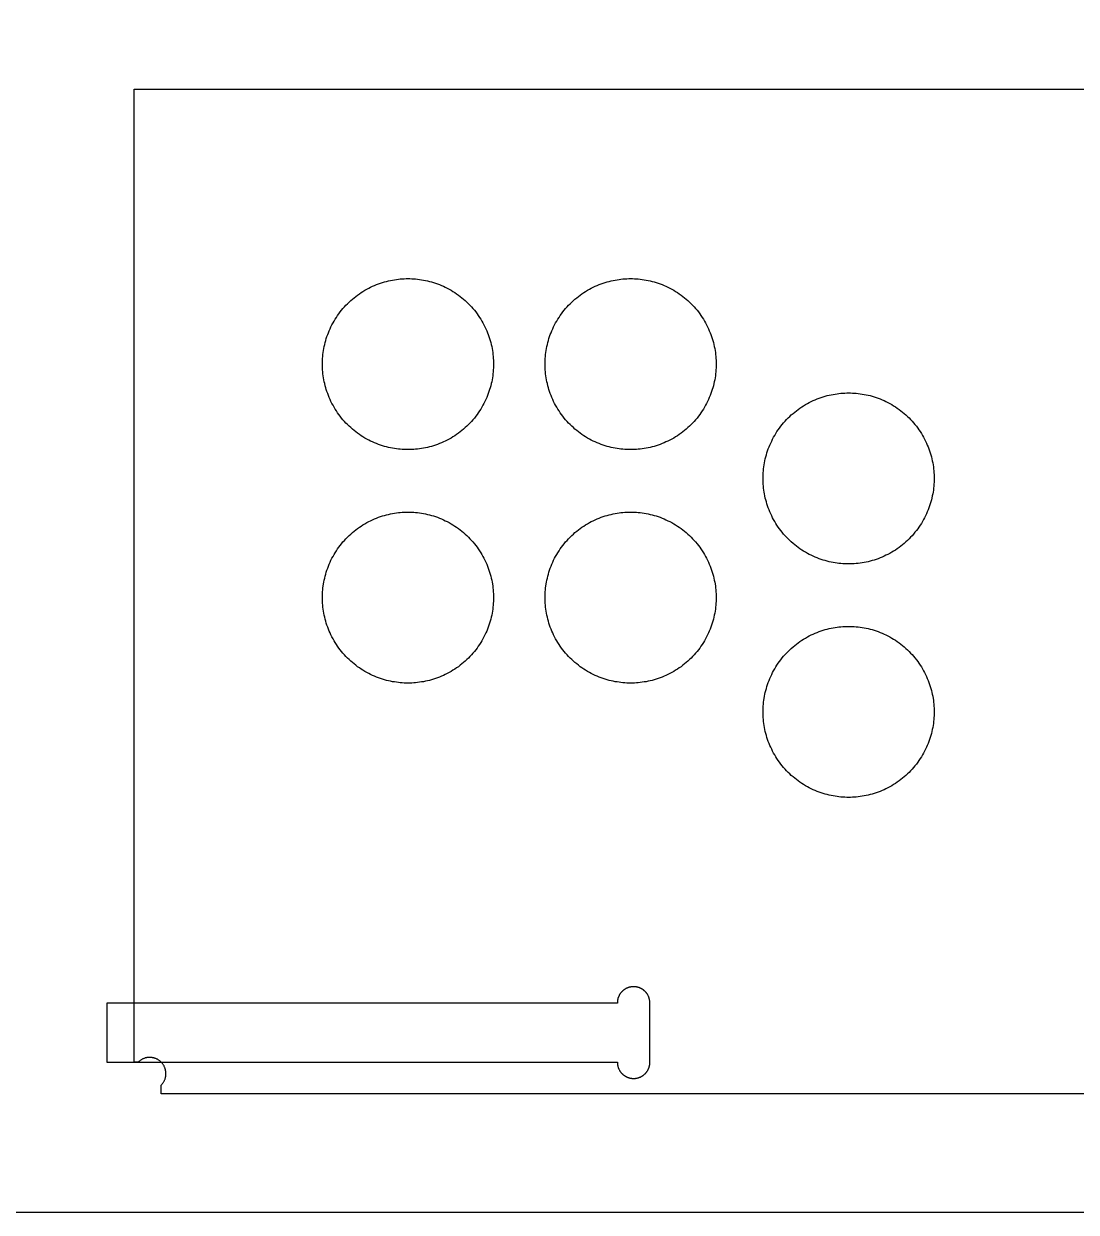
# Model space of a CAD drawing. Header units: millimetres. Extents: x -369 to 1161, y 4890 to 5485.
# Drawn here: x 304.1 to 497.9, y 4889.8 to 5108.7 of the extents above; entities that cross this region are included whole.
import ezdxf

# ---------------------------------------------------------------- set-up
doc = ezdxf.new("R2010")
doc.units = ezdxf.units.MM
doc.header["$MEASUREMENT"] = 0
for name, color, linetype, true_color in [('FAB$TOOL-TE$06MM$CUTEXT-D10T6', 1, 'Continuous', 0xff0000), ('FAB$TOOL-TE$06MM$CUTINT-D10T6', 162, 'Continuous', 0x0033cc), ('FAB$TOOL-TE$06MM$POCKET-D5.2-T6', 48, 'Continuous', 0x5d4001), ('PRO$VOLUMES', 1, 'Continuous', 0xff0000)]:
    doc.layers.add(name, color=color, linetype=linetype, true_color=true_color)

msp = doc.modelspace()

# ---------------------------------------------------------------- linework, layer by layer
at = {"layer": 'FAB$TOOL-TE$06MM$CUTEXT-D10T6'}
for points in [[(324.39, 4917.45), (324.39, 4917.56), (324.39, 5096.67), (814.39, 5096.67), (814.39, 4917.56), (814.39, 4917.45)], [(325.14, 4917.45), (324.39, 4917.45)], [(329.39, 4913.21), (329.46, 4913.29), (329.53, 4913.36), (329.59, 4913.44), (329.66, 4913.52), (329.72, 4913.61), (329.78, 4913.69), (329.83, 4913.78), (329.88, 4913.87), (329.93, 4913.96), (329.98, 4914.06), (330.02, 4914.15), (330.06, 4914.25), (330.1, 4914.34), (330.13, 4914.44), (330.16, 4914.54), (330.18, 4914.64), (330.2, 4914.74), (330.22, 4914.84), (330.24, 4914.95), (330.25, 4915.05), (330.26, 4915.15), (330.26, 4915.26), (330.26, 4915.36), (330.26, 4915.46), (330.25, 4915.57), (330.25, 4915.67), (330.23, 4915.77), (330.21, 4915.87), (330.19, 4915.98), (330.17, 4916.08), (330.14, 4916.18), (330.11, 4916.28), (330.08, 4916.37), (330.04, 4916.47), (330, 4916.56), (329.96, 4916.66), (329.91, 4916.75), (329.86, 4916.84), (329.8, 4916.93), (329.75, 4917.02), (329.69, 4917.1), (329.63, 4917.18), (329.56, 4917.26), (329.49, 4917.34), (329.42, 4917.42), (329.35, 4917.49), (329.27, 4917.56), (329.19, 4917.63), (329.11, 4917.69), (329.03, 4917.76), (328.95, 4917.82), (328.86, 4917.87), (328.77, 4917.93), (328.68, 4917.98), (328.59, 4918.02), (328.5, 4918.07), (328.4, 4918.11), (328.3, 4918.15), (328.21, 4918.18), (328.11, 4918.21), (328.01, 4918.24), (327.91, 4918.26), (327.8, 4918.28), (327.7, 4918.3), (327.6, 4918.31), (327.5, 4918.32), (327.39, 4918.33), (327.29, 4918.33), (327.19, 4918.33), (327.08, 4918.33), (326.98, 4918.32), (326.88, 4918.31), (326.77, 4918.29), (326.67, 4918.27), (326.57, 4918.25), (326.47, 4918.23), (326.37, 4918.2), (326.27, 4918.16), (326.18, 4918.13), (326.08, 4918.09), (325.99, 4918.05), (325.89, 4918), (325.8, 4917.95), (325.71, 4917.9), (325.62, 4917.85), (325.54, 4917.79), (325.45, 4917.73), (325.37, 4917.66), (325.29, 4917.6), (325.22, 4917.53), (325.14, 4917.45)], [(329.39, 4911.65), (329.39, 4913.21)], [(809.39, 4911.65), (329.39, 4911.65)]]:
    msp.add_lwpolyline(points, dxfattribs=at)
at = {"layer": 'FAB$TOOL-TE$06MM$CUTINT-D10T6'}
for points in [[(359.08, 5046.03), (359.09, 5046.38), (359.1, 5046.73), (359.12, 5047.08), (359.15, 5047.44), (359.18, 5047.8), (359.23, 5048.16), (359.28, 5048.53), (359.35, 5048.89), (359.42, 5049.26), (359.5, 5049.63), (359.59, 5049.99), (359.69, 5050.36), (359.8, 5050.73), (359.92, 5051.09), (360.05, 5051.46), (360.19, 5051.82), (360.34, 5052.19), (360.5, 5052.55), (360.66, 5052.9), (360.84, 5053.26), (361.03, 5053.61), (361.23, 5053.96), (361.43, 5054.3), (361.65, 5054.64), (361.88, 5054.98), (362.11, 5055.31), (362.35, 5055.63), (362.61, 5055.95), (362.87, 5056.27), (363.13, 5056.57), (363.41, 5056.87), (363.7, 5057.16), (363.99, 5057.45), (364.29, 5057.72), (364.59, 5057.99), (364.91, 5058.25), (365.22, 5058.51), (365.55, 5058.75), (365.88, 5058.98), (366.21, 5059.21), (366.55, 5059.42), (366.9, 5059.63), (367.25, 5059.83), (367.6, 5060.02), (367.95, 5060.19), (368.31, 5060.36), (368.67, 5060.52), (369.04, 5060.67), (369.4, 5060.81), (369.77, 5060.94), (370.13, 5061.06), (370.5, 5061.17), (370.87, 5061.27), (371.23, 5061.36), (371.6, 5061.44), (371.97, 5061.51), (372.33, 5061.58), (372.7, 5061.63), (373.06, 5061.68), (373.42, 5061.71), (373.78, 5061.74), (374.13, 5061.76), (374.48, 5061.77), (374.83, 5061.78), (375.18, 5061.77), (375.54, 5061.76), (375.89, 5061.74), (376.25, 5061.71), (376.61, 5061.68), (376.97, 5061.63), (377.33, 5061.58), (377.7, 5061.51), (378.07, 5061.44), (378.43, 5061.36), (378.8, 5061.27), (379.17, 5061.17), (379.53, 5061.06), (379.9, 5060.94), (380.27, 5060.81), (380.63, 5060.67), (380.99, 5060.52), (381.35, 5060.36), (381.71, 5060.19), (382.07, 5060.02), (382.42, 5059.83), (382.77, 5059.63), (383.11, 5059.42), (383.45, 5059.21), (383.79, 5058.98), (384.12, 5058.75), (384.44, 5058.51), (384.76, 5058.25), (385.07, 5057.99), (385.38, 5057.72), (385.68, 5057.45), (385.97, 5057.16), (386.25, 5056.87), (386.53, 5056.57), (386.8, 5056.27), (387.06, 5055.95), (387.31, 5055.63), (387.56, 5055.31), (387.79, 5054.98), (388.02, 5054.64), (388.23, 5054.3), (388.44, 5053.96), (388.64, 5053.61), (388.82, 5053.26), (389, 5052.9), (389.17, 5052.55), (389.33, 5052.19), (389.48, 5051.82), (389.62, 5051.46), (389.75, 5051.09), (389.87, 5050.73), (389.98, 5050.36), (390.08, 5049.99), (390.17, 5049.63), (390.25, 5049.26), (390.32, 5048.89), (390.38, 5048.53), (390.44, 5048.16), (390.48, 5047.8), (390.52, 5047.44), (390.55, 5047.08), (390.57, 5046.73), (390.58, 5046.38), (390.58, 5046.03), (390.58, 5045.68), (390.57, 5045.32), (390.55, 5044.97), (390.52, 5044.61), (390.48, 5044.25), (390.44, 5043.89), (390.38, 5043.53), (390.32, 5043.16), (390.25, 5042.79), (390.17, 5042.43), (390.08, 5042.06), (389.98, 5041.69), (389.87, 5041.33), (389.75, 5040.96), (389.62, 5040.59), (389.48, 5040.23), (389.33, 5039.87), (389.17, 5039.51), (389, 5039.15), (388.82, 5038.79), (388.64, 5038.44), (388.44, 5038.09), (388.23, 5037.75), (388.02, 5037.41), (387.79, 5037.07), (387.56, 5036.74), (387.31, 5036.42), (387.06, 5036.1), (386.8, 5035.79), (386.53, 5035.48), (386.25, 5035.18), (385.97, 5034.89), (385.68, 5034.6), (385.38, 5034.33), (385.07, 5034.06), (384.76, 5033.8), (384.44, 5033.55), (384.12, 5033.3), (383.79, 5033.07), (383.45, 5032.84), (383.11, 5032.63), (382.77, 5032.42), (382.42, 5032.22), (382.07, 5032.04), (381.71, 5031.86), (381.35, 5031.69), (380.99, 5031.53), (380.63, 5031.38), (380.27, 5031.24), (379.9, 5031.11), (379.53, 5030.99), (379.17, 5030.88), (378.8, 5030.78), (378.43, 5030.69), (378.07, 5030.61), (377.7, 5030.54), (377.33, 5030.48), (376.97, 5030.42), (376.61, 5030.38), (376.25, 5030.34), (375.89, 5030.31), (375.54, 5030.29), (375.18, 5030.28), (374.83, 5030.28), (374.48, 5030.28), (374.13, 5030.29), (373.78, 5030.31), (373.42, 5030.34), (373.06, 5030.38), (372.7, 5030.42), (372.33, 5030.48), (371.97, 5030.54), (371.6, 5030.61), (371.23, 5030.69), (370.87, 5030.78), (370.5, 5030.88), (370.13, 5030.99), (369.77, 5031.11), (369.4, 5031.24), (369.04, 5031.38), (368.67, 5031.53), (368.31, 5031.69), (367.95, 5031.86), (367.6, 5032.04), (367.25, 5032.22), (366.9, 5032.42), (366.55, 5032.63), (366.21, 5032.84), (365.88, 5033.07), (365.55, 5033.3), (365.22, 5033.55), (364.91, 5033.8), (364.59, 5034.06), (364.29, 5034.33), (363.99, 5034.6), (363.7, 5034.89), (363.41, 5035.18), (363.13, 5035.48), (362.87, 5035.79), (362.61, 5036.1), (362.35, 5036.42), (362.11, 5036.74), (361.88, 5037.07), (361.65, 5037.41), (361.43, 5037.75), (361.23, 5038.09), (361.03, 5038.44), (360.84, 5038.79), (360.66, 5039.15), (360.5, 5039.51), (360.34, 5039.87), (360.19, 5040.23), (360.05, 5040.59), (359.92, 5040.96), (359.8, 5041.33), (359.69, 5041.69), (359.59, 5042.06), (359.5, 5042.43), (359.42, 5042.79), (359.35, 5043.16), (359.28, 5043.53), (359.23, 5043.89), (359.18, 5044.25), (359.15, 5044.61), (359.12, 5044.97), (359.1, 5045.32), (359.09, 5045.68)], [(400.08, 5046.03), (400.09, 5046.38), (400.1, 5046.73), (400.12, 5047.08), (400.15, 5047.44), (400.18, 5047.8), (400.23, 5048.16), (400.28, 5048.53), (400.35, 5048.89), (400.42, 5049.26), (400.5, 5049.63), (400.59, 5049.99), (400.69, 5050.36), (400.8, 5050.73), (400.92, 5051.09), (401.05, 5051.46), (401.19, 5051.82), (401.34, 5052.19), (401.5, 5052.55), (401.66, 5052.9), (401.84, 5053.26), (402.03, 5053.61), (402.23, 5053.96), (402.43, 5054.3), (402.65, 5054.64), (402.88, 5054.98), (403.11, 5055.31), (403.35, 5055.63), (403.61, 5055.95), (403.87, 5056.27), (404.13, 5056.57), (404.41, 5056.87), (404.7, 5057.16), (404.99, 5057.45), (405.29, 5057.72), (405.59, 5057.99), (405.91, 5058.25), (406.22, 5058.51), (406.55, 5058.75), (406.88, 5058.98), (407.21, 5059.21), (407.55, 5059.42), (407.9, 5059.63), (408.25, 5059.83), (408.6, 5060.02), (408.95, 5060.19), (409.31, 5060.36), (409.67, 5060.52), (410.04, 5060.67), (410.4, 5060.81), (410.77, 5060.94), (411.13, 5061.06), (411.5, 5061.17), (411.87, 5061.27), (412.23, 5061.36), (412.6, 5061.44), (412.97, 5061.51), (413.33, 5061.58), (413.7, 5061.63), (414.06, 5061.68), (414.42, 5061.71), (414.78, 5061.74), (415.13, 5061.76), (415.48, 5061.77), (415.83, 5061.78), (416.18, 5061.77), (416.54, 5061.76), (416.89, 5061.74), (417.25, 5061.71), (417.61, 5061.68), (417.97, 5061.63), (418.33, 5061.58), (418.7, 5061.51), (419.07, 5061.44), (419.43, 5061.36), (419.8, 5061.27), (420.17, 5061.17), (420.53, 5061.06), (420.9, 5060.94), (421.27, 5060.81), (421.63, 5060.67), (421.99, 5060.52), (422.35, 5060.36), (422.71, 5060.19), (423.07, 5060.02), (423.42, 5059.83), (423.77, 5059.63), (424.11, 5059.42), (424.45, 5059.21), (424.79, 5058.98), (425.12, 5058.75), (425.44, 5058.51), (425.76, 5058.25), (426.07, 5057.99), (426.38, 5057.72), (426.68, 5057.45), (426.97, 5057.16), (427.25, 5056.87), (427.53, 5056.57), (427.8, 5056.27), (428.06, 5055.95), (428.31, 5055.63), (428.56, 5055.31), (428.79, 5054.98), (429.02, 5054.64), (429.23, 5054.3), (429.44, 5053.96), (429.64, 5053.61), (429.82, 5053.26), (430, 5052.9), (430.17, 5052.55), (430.33, 5052.19), (430.48, 5051.82), (430.62, 5051.46), (430.75, 5051.09), (430.87, 5050.73), (430.98, 5050.36), (431.08, 5049.99), (431.17, 5049.63), (431.25, 5049.26), (431.32, 5048.89), (431.38, 5048.53), (431.44, 5048.16), (431.48, 5047.8), (431.52, 5047.44), (431.55, 5047.08), (431.57, 5046.73), (431.58, 5046.38), (431.58, 5046.03), (431.58, 5045.68), (431.57, 5045.32), (431.55, 5044.97), (431.52, 5044.61), (431.48, 5044.25), (431.44, 5043.89), (431.38, 5043.53), (431.32, 5043.16), (431.25, 5042.79), (431.17, 5042.43), (431.08, 5042.06), (430.98, 5041.69), (430.87, 5041.33), (430.75, 5040.96), (430.62, 5040.59), (430.48, 5040.23), (430.33, 5039.87), (430.17, 5039.51), (430, 5039.15), (429.82, 5038.79), (429.64, 5038.44), (429.44, 5038.09), (429.23, 5037.75), (429.02, 5037.41), (428.79, 5037.07), (428.56, 5036.74), (428.31, 5036.42), (428.06, 5036.1), (427.8, 5035.79), (427.53, 5035.48), (427.25, 5035.18), (426.97, 5034.89), (426.68, 5034.6), (426.38, 5034.33), (426.07, 5034.06), (425.76, 5033.8), (425.44, 5033.55), (425.12, 5033.3), (424.79, 5033.07), (424.45, 5032.84), (424.11, 5032.63), (423.77, 5032.42), (423.42, 5032.22), (423.07, 5032.04), (422.71, 5031.86), (422.35, 5031.69), (421.99, 5031.53), (421.63, 5031.38), (421.27, 5031.24), (420.9, 5031.11), (420.53, 5030.99), (420.17, 5030.88), (419.8, 5030.78), (419.43, 5030.69), (419.07, 5030.61), (418.7, 5030.54), (418.33, 5030.48), (417.97, 5030.42), (417.61, 5030.38), (417.25, 5030.34), (416.89, 5030.31), (416.54, 5030.29), (416.18, 5030.28), (415.83, 5030.28), (415.48, 5030.28), (415.13, 5030.29), (414.78, 5030.31), (414.42, 5030.34), (414.06, 5030.38), (413.7, 5030.42), (413.33, 5030.48), (412.97, 5030.54), (412.6, 5030.61), (412.23, 5030.69), (411.87, 5030.78), (411.5, 5030.88), (411.13, 5030.99), (410.77, 5031.11), (410.4, 5031.24), (410.04, 5031.38), (409.67, 5031.53), (409.31, 5031.69), (408.95, 5031.86), (408.6, 5032.04), (408.25, 5032.22), (407.9, 5032.42), (407.55, 5032.63), (407.21, 5032.84), (406.88, 5033.07), (406.55, 5033.3), (406.22, 5033.55), (405.91, 5033.8), (405.59, 5034.06), (405.29, 5034.33), (404.99, 5034.6), (404.7, 5034.89), (404.41, 5035.18), (404.13, 5035.48), (403.87, 5035.79), (403.61, 5036.1), (403.35, 5036.42), (403.11, 5036.74), (402.88, 5037.07), (402.65, 5037.41), (402.43, 5037.75), (402.23, 5038.09), (402.03, 5038.44), (401.84, 5038.79), (401.66, 5039.15), (401.5, 5039.51), (401.34, 5039.87), (401.19, 5040.23), (401.05, 5040.59), (400.92, 5040.96), (400.8, 5041.33), (400.69, 5041.69), (400.59, 5042.06), (400.5, 5042.43), (400.42, 5042.79), (400.35, 5043.16), (400.28, 5043.53), (400.23, 5043.89), (400.18, 5044.25), (400.15, 5044.61), (400.12, 5044.97), (400.1, 5045.32), (400.09, 5045.68)], [(440.23, 5024.97), (440.23, 5025.32), (440.24, 5025.68), (440.26, 5026.03), (440.29, 5026.39), (440.33, 5026.75), (440.37, 5027.11), (440.43, 5027.47), (440.49, 5027.84), (440.56, 5028.21), (440.64, 5028.57), (440.73, 5028.94), (440.83, 5029.31), (440.94, 5029.67), (441.06, 5030.04), (441.19, 5030.41), (441.33, 5030.77), (441.48, 5031.13), (441.64, 5031.49), (441.81, 5031.85), (441.99, 5032.21), (442.17, 5032.56), (442.37, 5032.91), (442.58, 5033.25), (442.79, 5033.59), (443.02, 5033.93), (443.25, 5034.26), (443.5, 5034.58), (443.75, 5034.9), (444.01, 5035.21), (444.28, 5035.52), (444.56, 5035.82), (444.84, 5036.11), (445.13, 5036.4), (445.43, 5036.67), (445.74, 5036.94), (446.05, 5037.2), (446.37, 5037.45), (446.69, 5037.7), (447.02, 5037.93), (447.36, 5038.16), (447.7, 5038.37), (448.04, 5038.58), (448.39, 5038.78), (448.74, 5038.96), (449.1, 5039.14), (449.46, 5039.31), (449.82, 5039.47), (450.18, 5039.62), (450.54, 5039.76), (450.91, 5039.89), (451.28, 5040.01), (451.64, 5040.12), (452.01, 5040.22), (452.38, 5040.31), (452.74, 5040.39), (453.11, 5040.46), (453.48, 5040.52), (453.84, 5040.58), (454.2, 5040.62), (454.56, 5040.66), (454.92, 5040.69), (455.27, 5040.71), (455.63, 5040.72), (455.98, 5040.72), (456.33, 5040.72), (456.68, 5040.71), (457.03, 5040.69), (457.39, 5040.66), (457.75, 5040.62), (458.11, 5040.58), (458.48, 5040.52), (458.84, 5040.46), (459.21, 5040.39), (459.58, 5040.31), (459.94, 5040.22), (460.31, 5040.12), (460.68, 5040.01), (461.04, 5039.89), (461.41, 5039.76), (461.77, 5039.62), (462.14, 5039.47), (462.5, 5039.31), (462.86, 5039.14), (463.21, 5038.96), (463.56, 5038.78), (463.91, 5038.58), (464.26, 5038.37), (464.6, 5038.16), (464.93, 5037.93), (465.26, 5037.7), (465.59, 5037.45), (465.9, 5037.2), (466.22, 5036.94), (466.52, 5036.67), (466.82, 5036.4), (467.11, 5036.11), (467.4, 5035.82), (467.67, 5035.52), (467.94, 5035.21), (468.2, 5034.9), (468.46, 5034.58), (468.7, 5034.26), (468.93, 5033.93), (469.16, 5033.59), (469.38, 5033.25), (469.58, 5032.91), (469.78, 5032.56), (469.97, 5032.21), (470.15, 5031.85), (470.31, 5031.49), (470.47, 5031.13), (470.62, 5030.77), (470.76, 5030.41), (470.89, 5030.04), (471.01, 5029.67), (471.12, 5029.31), (471.22, 5028.94), (471.31, 5028.57), (471.39, 5028.21), (471.46, 5027.84), (471.53, 5027.47), (471.58, 5027.11), (471.63, 5026.75), (471.66, 5026.39), (471.69, 5026.03), (471.71, 5025.68), (471.72, 5025.32), (471.73, 5024.97), (471.72, 5024.62), (471.71, 5024.27), (471.69, 5023.92), (471.66, 5023.56), (471.63, 5023.2), (471.58, 5022.84), (471.53, 5022.47), (471.46, 5022.11), (471.39, 5021.74), (471.31, 5021.37), (471.22, 5021.01), (471.12, 5020.64), (471.01, 5020.27), (470.89, 5019.91), (470.76, 5019.54), (470.62, 5019.18), (470.47, 5018.81), (470.31, 5018.45), (470.15, 5018.09), (469.97, 5017.74), (469.78, 5017.39), (469.58, 5017.04), (469.38, 5016.7), (469.16, 5016.36), (468.93, 5016.02), (468.7, 5015.69), (468.46, 5015.37), (468.2, 5015.05), (467.94, 5014.73), (467.67, 5014.43), (467.4, 5014.13), (467.11, 5013.84), (466.82, 5013.55), (466.52, 5013.28), (466.22, 5013.01), (465.9, 5012.75), (465.59, 5012.49), (465.26, 5012.25), (464.93, 5012.02), (464.6, 5011.79), (464.26, 5011.57), (463.91, 5011.37), (463.56, 5011.17), (463.21, 5010.98), (462.86, 5010.81), (462.5, 5010.64), (462.14, 5010.48), (461.77, 5010.33), (461.41, 5010.19), (461.04, 5010.06), (460.68, 5009.94), (460.31, 5009.83), (459.94, 5009.73), (459.58, 5009.64), (459.21, 5009.56), (458.84, 5009.49), (458.48, 5009.42), (458.11, 5009.37), (457.75, 5009.32), (457.39, 5009.29), (457.03, 5009.26), (456.68, 5009.24), (456.33, 5009.23), (455.98, 5009.22), (455.63, 5009.23), (455.27, 5009.24), (454.92, 5009.26), (454.56, 5009.29), (454.2, 5009.32), (453.84, 5009.37), (453.48, 5009.42), (453.11, 5009.49), (452.74, 5009.56), (452.38, 5009.64), (452.01, 5009.73), (451.64, 5009.83), (451.28, 5009.94), (450.91, 5010.06), (450.54, 5010.19), (450.18, 5010.33), (449.82, 5010.48), (449.46, 5010.64), (449.1, 5010.81), (448.74, 5010.98), (448.39, 5011.17), (448.04, 5011.37), (447.7, 5011.57), (447.36, 5011.79), (447.02, 5012.02), (446.69, 5012.25), (446.37, 5012.49), (446.05, 5012.75), (445.74, 5013.01), (445.43, 5013.28), (445.13, 5013.55), (444.84, 5013.84), (444.56, 5014.13), (444.28, 5014.43), (444.01, 5014.73), (443.75, 5015.05), (443.5, 5015.37), (443.25, 5015.69), (443.02, 5016.02), (442.79, 5016.36), (442.58, 5016.7), (442.37, 5017.04), (442.17, 5017.39), (441.99, 5017.74), (441.81, 5018.09), (441.64, 5018.45), (441.48, 5018.81), (441.33, 5019.18), (441.19, 5019.54), (441.06, 5019.91), (440.94, 5020.27), (440.83, 5020.64), (440.73, 5021.01), (440.64, 5021.37), (440.56, 5021.74), (440.49, 5022.11), (440.43, 5022.47), (440.37, 5022.84), (440.33, 5023.2), (440.29, 5023.56), (440.26, 5023.92), (440.24, 5024.27), (440.23, 5024.62)], [(359.08, 5003.03), (359.09, 5003.38), (359.1, 5003.73), (359.12, 5004.08), (359.15, 5004.44), (359.18, 5004.8), (359.23, 5005.16), (359.28, 5005.53), (359.35, 5005.89), (359.42, 5006.26), (359.5, 5006.63), (359.59, 5006.99), (359.69, 5007.36), (359.8, 5007.73), (359.92, 5008.09), (360.05, 5008.46), (360.19, 5008.82), (360.34, 5009.19), (360.5, 5009.55), (360.66, 5009.9), (360.84, 5010.26), (361.03, 5010.61), (361.23, 5010.96), (361.43, 5011.3), (361.65, 5011.64), (361.88, 5011.98), (362.11, 5012.31), (362.35, 5012.63), (362.61, 5012.95), (362.87, 5013.27), (363.13, 5013.57), (363.41, 5013.87), (363.7, 5014.16), (363.99, 5014.45), (364.29, 5014.72), (364.59, 5014.99), (364.91, 5015.25), (365.22, 5015.51), (365.55, 5015.75), (365.88, 5015.98), (366.21, 5016.21), (366.55, 5016.42), (366.9, 5016.63), (367.25, 5016.83), (367.6, 5017.02), (367.95, 5017.19), (368.31, 5017.36), (368.67, 5017.52), (369.04, 5017.67), (369.4, 5017.81), (369.77, 5017.94), (370.13, 5018.06), (370.5, 5018.17), (370.87, 5018.27), (371.23, 5018.36), (371.6, 5018.44), (371.97, 5018.51), (372.33, 5018.58), (372.7, 5018.63), (373.06, 5018.68), (373.42, 5018.71), (373.78, 5018.74), (374.13, 5018.76), (374.48, 5018.77), (374.83, 5018.78), (375.18, 5018.77), (375.54, 5018.76), (375.89, 5018.74), (376.25, 5018.71), (376.61, 5018.68), (376.97, 5018.63), (377.33, 5018.58), (377.7, 5018.51), (378.07, 5018.44), (378.43, 5018.36), (378.8, 5018.27), (379.17, 5018.17), (379.53, 5018.06), (379.9, 5017.94), (380.27, 5017.81), (380.63, 5017.67), (380.99, 5017.52), (381.35, 5017.36), (381.71, 5017.19), (382.07, 5017.02), (382.42, 5016.83), (382.77, 5016.63), (383.11, 5016.42), (383.45, 5016.21), (383.79, 5015.98), (384.12, 5015.75), (384.44, 5015.51), (384.76, 5015.25), (385.07, 5014.99), (385.38, 5014.72), (385.68, 5014.45), (385.97, 5014.16), (386.25, 5013.87), (386.53, 5013.57), (386.8, 5013.27), (387.06, 5012.95), (387.31, 5012.63), (387.56, 5012.31), (387.79, 5011.98), (388.02, 5011.64), (388.23, 5011.3), (388.44, 5010.96), (388.64, 5010.61), (388.82, 5010.26), (389, 5009.9), (389.17, 5009.55), (389.33, 5009.19), (389.48, 5008.82), (389.62, 5008.46), (389.75, 5008.09), (389.87, 5007.73), (389.98, 5007.36), (390.08, 5006.99), (390.17, 5006.63), (390.25, 5006.26), (390.32, 5005.89), (390.38, 5005.53), (390.44, 5005.16), (390.48, 5004.8), (390.52, 5004.44), (390.55, 5004.08), (390.57, 5003.73), (390.58, 5003.38), (390.58, 5003.03), (390.58, 5002.68), (390.57, 5002.32), (390.55, 5001.97), (390.52, 5001.61), (390.48, 5001.25), (390.44, 5000.89), (390.38, 5000.53), (390.32, 5000.16), (390.25, 4999.79), (390.17, 4999.43), (390.08, 4999.06), (389.98, 4998.69), (389.87, 4998.33), (389.75, 4997.96), (389.62, 4997.59), (389.48, 4997.23), (389.33, 4996.87), (389.17, 4996.51), (389, 4996.15), (388.82, 4995.79), (388.64, 4995.44), (388.44, 4995.09), (388.23, 4994.75), (388.02, 4994.41), (387.79, 4994.07), (387.56, 4993.74), (387.31, 4993.42), (387.06, 4993.1), (386.8, 4992.79), (386.53, 4992.48), (386.25, 4992.18), (385.97, 4991.89), (385.68, 4991.6), (385.38, 4991.33), (385.07, 4991.06), (384.76, 4990.8), (384.44, 4990.55), (384.12, 4990.3), (383.79, 4990.07), (383.45, 4989.84), (383.11, 4989.63), (382.77, 4989.42), (382.42, 4989.22), (382.07, 4989.04), (381.71, 4988.86), (381.35, 4988.69), (380.99, 4988.53), (380.63, 4988.38), (380.27, 4988.24), (379.9, 4988.11), (379.53, 4987.99), (379.17, 4987.88), (378.8, 4987.78), (378.43, 4987.69), (378.07, 4987.61), (377.7, 4987.54), (377.33, 4987.48), (376.97, 4987.42), (376.61, 4987.38), (376.25, 4987.34), (375.89, 4987.31), (375.54, 4987.29), (375.18, 4987.28), (374.83, 4987.28), (374.48, 4987.28), (374.13, 4987.29), (373.78, 4987.31), (373.42, 4987.34), (373.06, 4987.38), (372.7, 4987.42), (372.33, 4987.48), (371.97, 4987.54), (371.6, 4987.61), (371.23, 4987.69), (370.87, 4987.78), (370.5, 4987.88), (370.13, 4987.99), (369.77, 4988.11), (369.4, 4988.24), (369.04, 4988.38), (368.67, 4988.53), (368.31, 4988.69), (367.95, 4988.86), (367.6, 4989.04), (367.25, 4989.22), (366.9, 4989.42), (366.55, 4989.63), (366.21, 4989.84), (365.88, 4990.07), (365.55, 4990.3), (365.22, 4990.55), (364.91, 4990.8), (364.59, 4991.06), (364.29, 4991.33), (363.99, 4991.6), (363.7, 4991.89), (363.41, 4992.18), (363.13, 4992.48), (362.87, 4992.79), (362.61, 4993.1), (362.35, 4993.42), (362.11, 4993.74), (361.88, 4994.07), (361.65, 4994.41), (361.43, 4994.75), (361.23, 4995.09), (361.03, 4995.44), (360.84, 4995.79), (360.66, 4996.15), (360.5, 4996.51), (360.34, 4996.87), (360.19, 4997.23), (360.05, 4997.59), (359.92, 4997.96), (359.8, 4998.33), (359.69, 4998.69), (359.59, 4999.06), (359.5, 4999.43), (359.42, 4999.79), (359.35, 5000.16), (359.28, 5000.53), (359.23, 5000.89), (359.18, 5001.25), (359.15, 5001.61), (359.12, 5001.97), (359.1, 5002.32), (359.09, 5002.68)], [(400.08, 5003.03), (400.09, 5003.38), (400.1, 5003.73), (400.12, 5004.08), (400.15, 5004.44), (400.18, 5004.8), (400.23, 5005.16), (400.28, 5005.53), (400.35, 5005.89), (400.42, 5006.26), (400.5, 5006.63), (400.59, 5006.99), (400.69, 5007.36), (400.8, 5007.73), (400.92, 5008.09), (401.05, 5008.46), (401.19, 5008.82), (401.34, 5009.19), (401.5, 5009.55), (401.66, 5009.9), (401.84, 5010.26), (402.03, 5010.61), (402.23, 5010.96), (402.43, 5011.3), (402.65, 5011.64), (402.88, 5011.98), (403.11, 5012.31), (403.35, 5012.63), (403.61, 5012.95), (403.87, 5013.27), (404.13, 5013.57), (404.41, 5013.87), (404.7, 5014.16), (404.99, 5014.45), (405.29, 5014.72), (405.59, 5014.99), (405.91, 5015.25), (406.22, 5015.51), (406.55, 5015.75), (406.88, 5015.98), (407.21, 5016.21), (407.55, 5016.42), (407.9, 5016.63), (408.25, 5016.83), (408.6, 5017.02), (408.95, 5017.19), (409.31, 5017.36), (409.67, 5017.52), (410.04, 5017.67), (410.4, 5017.81), (410.77, 5017.94), (411.13, 5018.06), (411.5, 5018.17), (411.87, 5018.27), (412.23, 5018.36), (412.6, 5018.44), (412.97, 5018.51), (413.33, 5018.58), (413.7, 5018.63), (414.06, 5018.68), (414.42, 5018.71), (414.78, 5018.74), (415.13, 5018.76), (415.48, 5018.77), (415.83, 5018.78), (416.18, 5018.77), (416.54, 5018.76), (416.89, 5018.74), (417.25, 5018.71), (417.61, 5018.68), (417.97, 5018.63), (418.33, 5018.58), (418.7, 5018.51), (419.07, 5018.44), (419.43, 5018.36), (419.8, 5018.27), (420.17, 5018.17), (420.53, 5018.06), (420.9, 5017.94), (421.27, 5017.81), (421.63, 5017.67), (421.99, 5017.52), (422.35, 5017.36), (422.71, 5017.19), (423.07, 5017.02), (423.42, 5016.83), (423.77, 5016.63), (424.11, 5016.42), (424.45, 5016.21), (424.79, 5015.98), (425.12, 5015.75), (425.44, 5015.51), (425.76, 5015.25), (426.07, 5014.99), (426.38, 5014.72), (426.68, 5014.45), (426.97, 5014.16), (427.25, 5013.87), (427.53, 5013.57), (427.8, 5013.27), (428.06, 5012.95), (428.31, 5012.63), (428.56, 5012.31), (428.79, 5011.98), (429.02, 5011.64), (429.23, 5011.3), (429.44, 5010.96), (429.64, 5010.61), (429.82, 5010.26), (430, 5009.9), (430.17, 5009.55), (430.33, 5009.19), (430.48, 5008.82), (430.62, 5008.46), (430.75, 5008.09), (430.87, 5007.73), (430.98, 5007.36), (431.08, 5006.99), (431.17, 5006.63), (431.25, 5006.26), (431.32, 5005.89), (431.38, 5005.53), (431.44, 5005.16), (431.48, 5004.8), (431.52, 5004.44), (431.55, 5004.08), (431.57, 5003.73), (431.58, 5003.38), (431.58, 5003.03), (431.58, 5002.68), (431.57, 5002.32), (431.55, 5001.97), (431.52, 5001.61), (431.48, 5001.25), (431.44, 5000.89), (431.38, 5000.53), (431.32, 5000.16), (431.25, 4999.79), (431.17, 4999.43), (431.08, 4999.06), (430.98, 4998.69), (430.87, 4998.33), (430.75, 4997.96), (430.62, 4997.59), (430.48, 4997.23), (430.33, 4996.87), (430.17, 4996.51), (430, 4996.15), (429.82, 4995.79), (429.64, 4995.44), (429.44, 4995.09), (429.23, 4994.75), (429.02, 4994.41), (428.79, 4994.07), (428.56, 4993.74), (428.31, 4993.42), (428.06, 4993.1), (427.8, 4992.79), (427.53, 4992.48), (427.25, 4992.18), (426.97, 4991.89), (426.68, 4991.6), (426.38, 4991.33), (426.07, 4991.06), (425.76, 4990.8), (425.44, 4990.55), (425.12, 4990.3), (424.79, 4990.07), (424.45, 4989.84), (424.11, 4989.63), (423.77, 4989.42), (423.42, 4989.22), (423.07, 4989.04), (422.71, 4988.86), (422.35, 4988.69), (421.99, 4988.53), (421.63, 4988.38), (421.27, 4988.24), (420.9, 4988.11), (420.53, 4987.99), (420.17, 4987.88), (419.8, 4987.78), (419.43, 4987.69), (419.07, 4987.61), (418.7, 4987.54), (418.33, 4987.48), (417.97, 4987.42), (417.61, 4987.38), (417.25, 4987.34), (416.89, 4987.31), (416.54, 4987.29), (416.18, 4987.28), (415.83, 4987.28), (415.48, 4987.28), (415.13, 4987.29), (414.78, 4987.31), (414.42, 4987.34), (414.06, 4987.38), (413.7, 4987.42), (413.33, 4987.48), (412.97, 4987.54), (412.6, 4987.61), (412.23, 4987.69), (411.87, 4987.78), (411.5, 4987.88), (411.13, 4987.99), (410.77, 4988.11), (410.4, 4988.24), (410.04, 4988.38), (409.67, 4988.53), (409.31, 4988.69), (408.95, 4988.86), (408.6, 4989.04), (408.25, 4989.22), (407.9, 4989.42), (407.55, 4989.63), (407.21, 4989.84), (406.88, 4990.07), (406.55, 4990.3), (406.22, 4990.55), (405.91, 4990.8), (405.59, 4991.06), (405.29, 4991.33), (404.99, 4991.6), (404.7, 4991.89), (404.41, 4992.18), (404.13, 4992.48), (403.87, 4992.79), (403.61, 4993.1), (403.35, 4993.42), (403.11, 4993.74), (402.88, 4994.07), (402.65, 4994.41), (402.43, 4994.75), (402.23, 4995.09), (402.03, 4995.44), (401.84, 4995.79), (401.66, 4996.15), (401.5, 4996.51), (401.34, 4996.87), (401.19, 4997.23), (401.05, 4997.59), (400.92, 4997.96), (400.8, 4998.33), (400.69, 4998.69), (400.59, 4999.06), (400.5, 4999.43), (400.42, 4999.79), (400.35, 5000.16), (400.28, 5000.53), (400.23, 5000.89), (400.18, 5001.25), (400.15, 5001.61), (400.12, 5001.97), (400.1, 5002.32), (400.09, 5002.68)], [(440.23, 4981.97), (440.23, 4982.32), (440.24, 4982.68), (440.26, 4983.03), (440.29, 4983.39), (440.33, 4983.75), (440.37, 4984.11), (440.43, 4984.47), (440.49, 4984.84), (440.56, 4985.21), (440.64, 4985.57), (440.73, 4985.94), (440.83, 4986.31), (440.94, 4986.67), (441.06, 4987.04), (441.19, 4987.41), (441.33, 4987.77), (441.48, 4988.13), (441.64, 4988.49), (441.81, 4988.85), (441.99, 4989.21), (442.17, 4989.56), (442.37, 4989.91), (442.58, 4990.25), (442.79, 4990.59), (443.02, 4990.93), (443.25, 4991.26), (443.5, 4991.58), (443.75, 4991.9), (444.01, 4992.21), (444.28, 4992.52), (444.56, 4992.82), (444.84, 4993.11), (445.13, 4993.4), (445.43, 4993.67), (445.74, 4993.94), (446.05, 4994.2), (446.37, 4994.45), (446.69, 4994.7), (447.02, 4994.93), (447.36, 4995.16), (447.7, 4995.37), (448.04, 4995.58), (448.39, 4995.78), (448.74, 4995.96), (449.1, 4996.14), (449.46, 4996.31), (449.82, 4996.47), (450.18, 4996.62), (450.54, 4996.76), (450.91, 4996.89), (451.28, 4997.01), (451.64, 4997.12), (452.01, 4997.22), (452.38, 4997.31), (452.74, 4997.39), (453.11, 4997.46), (453.48, 4997.52), (453.84, 4997.58), (454.2, 4997.62), (454.56, 4997.66), (454.92, 4997.69), (455.27, 4997.71), (455.63, 4997.72), (455.98, 4997.72), (456.33, 4997.72), (456.68, 4997.71), (457.03, 4997.69), (457.39, 4997.66), (457.75, 4997.62), (458.11, 4997.58), (458.48, 4997.52), (458.84, 4997.46), (459.21, 4997.39), (459.58, 4997.31), (459.94, 4997.22), (460.31, 4997.12), (460.68, 4997.01), (461.04, 4996.89), (461.41, 4996.76), (461.77, 4996.62), (462.14, 4996.47), (462.5, 4996.31), (462.86, 4996.14), (463.21, 4995.96), (463.56, 4995.78), (463.91, 4995.58), (464.26, 4995.37), (464.6, 4995.16), (464.93, 4994.93), (465.26, 4994.7), (465.59, 4994.45), (465.9, 4994.2), (466.22, 4993.94), (466.52, 4993.67), (466.82, 4993.4), (467.11, 4993.11), (467.4, 4992.82), (467.67, 4992.52), (467.94, 4992.21), (468.2, 4991.9), (468.46, 4991.58), (468.7, 4991.26), (468.93, 4990.93), (469.16, 4990.59), (469.38, 4990.25), (469.58, 4989.91), (469.78, 4989.56), (469.97, 4989.21), (470.15, 4988.85), (470.31, 4988.49), (470.47, 4988.13), (470.62, 4987.77), (470.76, 4987.41), (470.89, 4987.04), (471.01, 4986.67), (471.12, 4986.31), (471.22, 4985.94), (471.31, 4985.57), (471.39, 4985.21), (471.46, 4984.84), (471.53, 4984.47), (471.58, 4984.11), (471.63, 4983.75), (471.66, 4983.39), (471.69, 4983.03), (471.71, 4982.68), (471.72, 4982.32), (471.73, 4981.97), (471.72, 4981.62), (471.71, 4981.27), (471.69, 4980.92), (471.66, 4980.56), (471.63, 4980.2), (471.58, 4979.84), (471.53, 4979.47), (471.46, 4979.11), (471.39, 4978.74), (471.31, 4978.37), (471.22, 4978.01), (471.12, 4977.64), (471.01, 4977.27), (470.89, 4976.91), (470.76, 4976.54), (470.62, 4976.18), (470.47, 4975.81), (470.31, 4975.45), (470.15, 4975.09), (469.97, 4974.74), (469.78, 4974.39), (469.58, 4974.04), (469.38, 4973.7), (469.16, 4973.36), (468.93, 4973.02), (468.7, 4972.69), (468.46, 4972.37), (468.2, 4972.05), (467.94, 4971.73), (467.67, 4971.43), (467.4, 4971.13), (467.11, 4970.84), (466.82, 4970.55), (466.52, 4970.28), (466.22, 4970.01), (465.9, 4969.75), (465.59, 4969.49), (465.26, 4969.25), (464.93, 4969.02), (464.6, 4968.79), (464.26, 4968.57), (463.91, 4968.37), (463.56, 4968.17), (463.21, 4967.98), (462.86, 4967.81), (462.5, 4967.64), (462.14, 4967.48), (461.77, 4967.33), (461.41, 4967.19), (461.04, 4967.06), (460.68, 4966.94), (460.31, 4966.83), (459.94, 4966.73), (459.58, 4966.64), (459.21, 4966.56), (458.84, 4966.49), (458.48, 4966.42), (458.11, 4966.37), (457.75, 4966.32), (457.39, 4966.29), (457.03, 4966.26), (456.68, 4966.24), (456.33, 4966.23), (455.98, 4966.22), (455.63, 4966.23), (455.27, 4966.24), (454.92, 4966.26), (454.56, 4966.29), (454.2, 4966.32), (453.84, 4966.37), (453.48, 4966.42), (453.11, 4966.49), (452.74, 4966.56), (452.38, 4966.64), (452.01, 4966.73), (451.64, 4966.83), (451.28, 4966.94), (450.91, 4967.06), (450.54, 4967.19), (450.18, 4967.33), (449.82, 4967.48), (449.46, 4967.64), (449.1, 4967.81), (448.74, 4967.98), (448.39, 4968.17), (448.04, 4968.37), (447.7, 4968.57), (447.36, 4968.79), (447.02, 4969.02), (446.69, 4969.25), (446.37, 4969.49), (446.05, 4969.75), (445.74, 4970.01), (445.43, 4970.28), (445.13, 4970.55), (444.84, 4970.84), (444.56, 4971.13), (444.28, 4971.43), (444.01, 4971.73), (443.75, 4972.05), (443.5, 4972.37), (443.25, 4972.69), (443.02, 4973.02), (442.79, 4973.36), (442.58, 4973.7), (442.37, 4974.04), (442.17, 4974.39), (441.99, 4974.74), (441.81, 4975.09), (441.64, 4975.45), (441.48, 4975.81), (441.33, 4976.18), (441.19, 4976.54), (441.06, 4976.91), (440.94, 4977.27), (440.83, 4977.64), (440.73, 4978.01), (440.64, 4978.37), (440.56, 4978.74), (440.49, 4979.11), (440.43, 4979.47), (440.37, 4979.84), (440.33, 4980.2), (440.29, 4980.56), (440.26, 4980.92), (440.24, 4981.27), (440.23, 4981.62)]]:
    msp.add_lwpolyline(points, close=True, dxfattribs=at)
at = {"layer": 'FAB$TOOL-TE$06MM$POCKET-D5.2-T6'}
msp.add_lwpolyline([(419.39, 4928.35), (419.38, 4928.42), (419.38, 4928.49), (419.38, 4928.57), (419.37, 4928.64), (419.36, 4928.71), (419.35, 4928.78), (419.34, 4928.86), (419.33, 4928.93), (419.31, 4929), (419.3, 4929.07), (419.28, 4929.15), (419.26, 4929.22), (419.24, 4929.29), (419.21, 4929.36), (419.19, 4929.43), (419.16, 4929.5), (419.13, 4929.57), (419.1, 4929.63), (419.06, 4929.7), (419.03, 4929.77), (418.99, 4929.83), (418.96, 4929.9), (418.92, 4929.96), (418.88, 4930.02), (418.84, 4930.08), (418.79, 4930.14), (418.75, 4930.2), (418.7, 4930.26), (418.66, 4930.31), (418.61, 4930.37), (418.56, 4930.42), (418.51, 4930.47), (418.46, 4930.52), (418.4, 4930.57), (418.35, 4930.62), (418.29, 4930.67), (418.24, 4930.71), (418.18, 4930.76), (418.12, 4930.8), (418.06, 4930.84), (418, 4930.88), (417.93, 4930.92), (417.87, 4930.96), (417.8, 4931), (417.74, 4931.03), (417.67, 4931.06), (417.6, 4931.09), (417.53, 4931.12), (417.47, 4931.15), (417.4, 4931.18), (417.33, 4931.2), (417.25, 4931.22), (417.18, 4931.24), (417.11, 4931.26), (417.04, 4931.28), (416.97, 4931.3), (416.89, 4931.31), (416.82, 4931.32), (416.75, 4931.33), (416.68, 4931.34), (416.6, 4931.34), (416.53, 4931.35), (416.46, 4931.35), (416.39, 4931.35), (416.31, 4931.35), (416.24, 4931.35), (416.17, 4931.34), (416.1, 4931.34), (416.02, 4931.33), (415.95, 4931.32), (415.88, 4931.31), (415.81, 4931.3), (415.73, 4931.28), (415.66, 4931.26), (415.59, 4931.25), (415.52, 4931.22), (415.45, 4931.2), (415.38, 4931.18), (415.31, 4931.15), (415.24, 4931.12), (415.17, 4931.09), (415.1, 4931.06), (415.03, 4931.03), (414.97, 4931), (414.9, 4930.96), (414.84, 4930.92), (414.78, 4930.88), (414.71, 4930.84), (414.65, 4930.8), (414.59, 4930.76), (414.54, 4930.71), (414.48, 4930.67), (414.42, 4930.62), (414.37, 4930.57), (414.32, 4930.52), (414.26, 4930.47), (414.21, 4930.42), (414.16, 4930.37), (414.12, 4930.32), (414.07, 4930.26), (414.02, 4930.2), (413.98, 4930.14), (413.94, 4930.08), (413.89, 4930.02), (413.85, 4929.96), (413.81, 4929.9), (413.78, 4929.84), (413.74, 4929.77), (413.71, 4929.7), (413.67, 4929.64), (413.64, 4929.57), (413.61, 4929.5), (413.59, 4929.43), (413.56, 4929.36), (413.54, 4929.29), (413.51, 4929.22), (413.49, 4929.15), (413.47, 4929.08), (413.46, 4929), (413.44, 4928.93), (413.43, 4928.86), (413.42, 4928.79), (413.41, 4928.71), (413.4, 4928.64), (413.39, 4928.57), (413.39, 4928.5), (413.39, 4928.42), (413.39, 4928.35), (319.39, 4928.35), (319.39, 4917.45), (413.39, 4917.45), (413.39, 4917.39), (413.39, 4917.32), (413.39, 4917.25), (413.4, 4917.19), (413.4, 4917.12), (413.41, 4917.05), (413.42, 4916.98), (413.44, 4916.91), (413.45, 4916.84), (413.46, 4916.77), (413.48, 4916.7), (413.5, 4916.63), (413.52, 4916.56), (413.54, 4916.49), (413.57, 4916.42), (413.6, 4916.35), (413.62, 4916.28), (413.65, 4916.21), (413.69, 4916.14), (413.72, 4916.08), (413.76, 4916.01), (413.79, 4915.94), (413.83, 4915.88), (413.87, 4915.81), (413.92, 4915.75), (413.96, 4915.69), (414.01, 4915.62), (414.06, 4915.56), (414.11, 4915.5), (414.16, 4915.45), (414.21, 4915.39), (414.26, 4915.33), (414.32, 4915.28), (414.38, 4915.23), (414.43, 4915.18), (414.49, 4915.13), (414.56, 4915.08), (414.62, 4915.03), (414.68, 4914.99), (414.74, 4914.94), (414.81, 4914.9), (414.87, 4914.86), (414.94, 4914.83), (415.01, 4914.79), (415.08, 4914.76), (415.14, 4914.72), (415.21, 4914.69), (415.28, 4914.67), (415.35, 4914.64), (415.42, 4914.61), (415.49, 4914.59), (415.56, 4914.57), (415.63, 4914.55), (415.7, 4914.53), (415.77, 4914.52), (415.84, 4914.5), (415.91, 4914.49), (415.98, 4914.48), (416.05, 4914.47), (416.12, 4914.47), (416.18, 4914.46), (416.25, 4914.46), (416.32, 4914.46), (416.39, 4914.45), (416.45, 4914.46), (416.52, 4914.46), (416.59, 4914.46), (416.65, 4914.47), (416.72, 4914.47), (416.79, 4914.48), (416.86, 4914.49), (416.93, 4914.5), (417, 4914.52), (417.07, 4914.53), (417.14, 4914.55), (417.21, 4914.57), (417.28, 4914.59), (417.35, 4914.61), (417.42, 4914.64), (417.49, 4914.67), (417.56, 4914.69), (417.63, 4914.72), (417.7, 4914.76), (417.76, 4914.79), (417.83, 4914.83), (417.9, 4914.86), (417.96, 4914.9), (418.03, 4914.94), (418.09, 4914.99), (418.15, 4915.03), (418.22, 4915.08), (418.28, 4915.13), (418.34, 4915.18), (418.39, 4915.23), (418.45, 4915.28), (418.51, 4915.33), (418.56, 4915.39), (418.61, 4915.45), (418.66, 4915.5), (418.71, 4915.56), (418.76, 4915.62), (418.81, 4915.69), (418.85, 4915.75), (418.9, 4915.81), (418.94, 4915.88), (418.98, 4915.94), (419.01, 4916.01), (419.05, 4916.08), (419.08, 4916.14), (419.12, 4916.21), (419.15, 4916.28), (419.17, 4916.35), (419.2, 4916.42), (419.23, 4916.49), (419.25, 4916.56), (419.27, 4916.63), (419.29, 4916.7), (419.31, 4916.77), (419.32, 4916.84), (419.34, 4916.91), (419.35, 4916.98), (419.36, 4917.05), (419.37, 4917.12), (419.37, 4917.19), (419.38, 4917.25), (419.38, 4917.32), (419.38, 4917.39), (419.39, 4917.45)], close=True, dxfattribs=at)
at = {"layer": 'PRO$VOLUMES'}
msp.add_lwpolyline([(1161.39, 4889.81), (1161.39, 5484.81), (-368.61, 5484.81), (-368.61, 4889.81)], close=True, dxfattribs=at)

doc.saveas('drawing.dxf')
